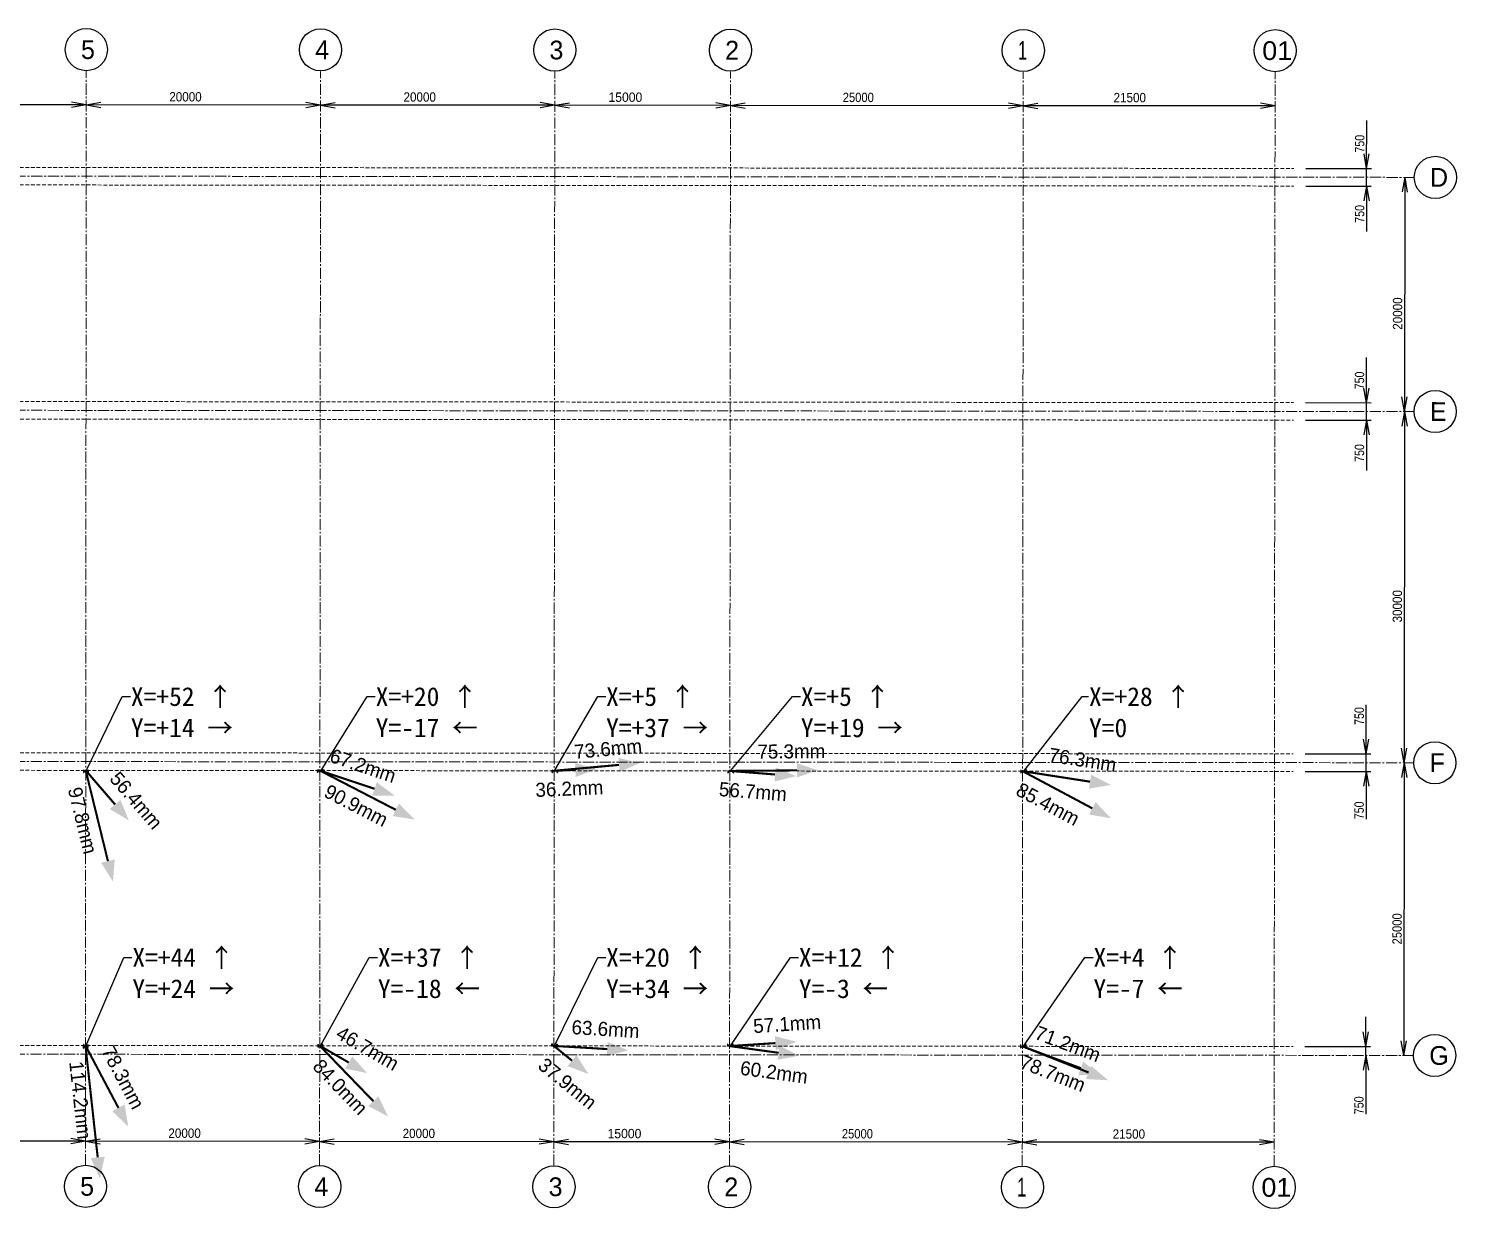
# Model space of a CAD drawing. Header units: millimetres. Extents: x -1487388 to 1863726, y -1887513 to 1367480.
# Drawn here: x 95121 to 217037, y -956577 to -855798 of the extents above; entities that cross this region are included whole.
import ezdxf
from ezdxf import colors
from ezdxf.entities.mleader import LeaderData, LeaderLine
from ezdxf.enums import TextEntityAlignment as Align
from ezdxf.math import Vec2, Vec3

# ---------------------------------------------------------------- set-up
doc = ezdxf.new("R2010")
doc.units = ezdxf.units.MM
doc.header["$LTSCALE"] = 50
doc.linetypes.add('CENTER', pattern=[9.525, 6.35, -3.175])
doc.linetypes.add('CENTER2', pattern=[28.575, 19.05, -3.175, 3.175, -3.175])
for name, color, linetype in [('ズレ変位_矢印', 7, 'Continuous'), ('上部鉄骨', 30, 'Continuous'), ('下部鉄骨', 3, 'Continuous'), ('寸法', 7, 'Continuous'), ('通り芯', 7, 'Continuous')]:
    doc.layers.add(name, color=color, linetype=linetype)
for name, color, linetype, lineweight in [('一点鎖線', 6, 'CENTER', 20), ('注釈', 9, 'Continuous', 25), ('鉄骨ズレ寸法', 7, 'Continuous', 13)]:
    doc.layers.add(name, color=color, linetype=linetype, lineweight=lineweight)
doc.styles.add('MSゴシック', font='')
doc.styles.get("Standard").update_dxf_attribs({"font": 'MS UI Gothic.ttf'})
doc.styles.get('MSゴシック').set_extended_font_data('MS Gothic')

# ---------------------------------------------------------------- blocks, each defined once
blk = doc.blocks.new('_Origin')
at = {"color": 0, "linetype": 'ByBlock', "lineweight": -2}
blk.add_line((0, 0), (-1, 0), dxfattribs=at)
blk.add_circle((0, 0), 0.5, dxfattribs=at)

msp = doc.modelspace()

# ---------------------------------------------------------------- linework, layer by layer
at = {"layer": 'ズレ変位_矢印', "color": 1, "const_width": 180}
for points in [[(99999.3, -919159.7), (102508.1, -922072.7)], [(119999.3, -919177), (124662.4, -920737.1)], [(139999.3, -919194.4), (145536.7, -918691.9)], [(154999.3, -919207.3), (160727.1, -919160.5)], [(179999.3, -919229), (185756.3, -920125.5)], [(99978.9, -942659.7), (102794.8, -947990.4)], [(119978.9, -942677), (122459.5, -944114.1)], [(139978.9, -942694.3), (144531.7, -942962.8)], [(154978.9, -942707.3), (159161.3, -943280.3)], [(179978.9, -942729), (184959.4, -944599.4)]]:
    msp.add_lwpolyline(points, dxfattribs=at)
at = {"layer": 'ズレ変位_矢印', "color": 5, "const_width": 180}
for points in [[(99999.3, -919159.7), (101898.2, -926907.1)], [(119999.3, -919177), (126474.6, -922528.4)], [(139999.3, -919194.4), (141813.7, -919120.5)], [(154999.3, -919207.3), (158861, -919510.1)], [(179999.3, -919229), (185946.7, -922401.9)], [(154978.9, -942707.3), (158884.7, -942454.3)], [(99978.9, -942659.7), (101024.5, -952219.2)], [(119978.9, -942677), (124567.1, -947423.1)], [(139978.9, -942694.3), (141522.4, -943954)], [(179978.9, -942729), (185627.7, -944964)]]:
    msp.add_lwpolyline(points, dxfattribs=at)
at = {"layer": 'ズレ変位_矢印', "color": 5}
for points in [[(143612.2, -919047.4), (141789.3, -918521), (141838.1, -919720)], [(160655.5, -919650.9), (158907.9, -918912), (158814.1, -920108.3)], [(128073.2, -923355.8), (126750.4, -921995.6), (126198.8, -923061.3)], [(187534.9, -923249.1), (186229.2, -921872.5), (185664.3, -922931.3)], [(102326.7, -928655.4), (102480.9, -926764.3), (101315.4, -927050)], [(160680.9, -942337.9), (158845.9, -941855.5), (158923.5, -943053)], [(142916.9, -945092.2), (141901.8, -943489.2), (141143, -944418.9)], [(187301.5, -945626.2), (185848.5, -944406.1), (185407, -945521.9)], [(125818.1, -948717.3), (124998.4, -947006.1), (124135.7, -947840.2)], [(101220.3, -954008.6), (101621, -952154), (100428.1, -952284.5)]]:
    msp.add_solid(points, dxfattribs=at)
at = {"layer": 'ズレ変位_矢印', "color": 1}
for points in [[(147329.3, -918529.2), (145482.5, -918094.4), (145590.9, -919289.4)], [(162527, -919145.8), (160722.2, -918560.6), (160732, -919760.5)], [(126369.4, -921308.2), (124852.8, -920168.1), (124472.1, -921306.1)], [(187534.9, -920402.5), (185848.6, -919532.7), (185664, -920718.4)], [(103682.7, -923436.5), (102962.7, -921681.1), (102053.5, -922464.2)], [(146328.6, -943068.7), (144567, -942363.8), (144496.4, -943561.7)], [(124017.1, -945016.4), (122760.3, -943594.9), (122158.8, -944633.2)], [(160944.6, -943524.7), (159242.7, -942685.9), (159079.8, -943874.8)], [(186644.5, -945232.2), (185170.3, -944037.7), (184748.4, -945161.1)], [(103635.6, -949582), (103325.4, -947710.1), (102264.3, -948270.6)]]:
    msp.add_solid(points, dxfattribs=at)
at = {"layer": '一点鎖線'}
for p, q in [((-269955.9, -867339.1), (203152.3, -867749)), ((-269957.2, -868839.1), (203151, -869249)), ((-270933, -887338.3), (203135, -887749)), ((-270869.8, -888838.4), (203133.7, -889249)), ((-270894.5, -917338.4), (203109, -917749)), ((-270895.8, -918838.4), (203107.7, -919249)), ((-270916.2, -942338.3), (203087.3, -942749))]:
    msp.add_line(p, q, dxfattribs=at)
at = {"layer": '上部鉄骨'}
for p, q in [((99847.8, -919102.5), (99836.1, -919102.5)), ((99836.1, -919102.5), (99836.1, -919302.5)), ((99847.8, -919102.5), (99847.8, -919302.5)), ((99847.8, -919196.5), (100224.4, -919196.5)), ((99847.8, -919202.5), (100224.4, -919202.5)), ((99847.8, -919208.5), (100224.4, -919208.5)), ((100036.1, -919208.5), (100036.1, -919196.5)), ((100224.4, -919302.5), (100224.4, -919102.5)), ((100236.1, -919102.5), (100224.4, -919102.5)), ((100236.1, -919302.5), (100236.1, -919102.5)), ((119874.7, -919098.3), (119863, -919098.3)), ((119863, -919098.3), (119863, -919298.3)), ((119874.7, -919098.3), (119874.7, -919298.3)), ((119874.7, -919192.3), (120251.3, -919192.3)), ((119874.7, -919198.3), (120251.3, -919198.3)), ((119874.7, -919204.3), (120251.3, -919204.3)), ((120063, -919204.3), (120063, -919192.3)), ((120251.3, -919298.3), (120251.3, -919098.3)), ((120263, -919098.3), (120251.3, -919098.3)), ((120263, -919298.3), (120263, -919098.3)), ((139842.1, -919138), (139830.3, -919138)), ((139830.3, -919138), (139830.3, -919338)), ((139842.1, -919138), (139842.1, -919338)), ((139842.1, -919181.7), (140303.1, -919181.7)), ((139842.1, -919187.7), (140303.1, -919187.7)), ((139842.1, -919193.7), (140303.1, -919193.7)), ((140072.6, -919193.7), (140072.6, -919181.7)), ((140303.1, -919335.6), (140303.1, -919135.6)), ((140314.8, -919135.6), (140303.1, -919135.6)), ((140314.8, -919335.6), (140314.8, -919135.6)), ((154836.4, -919200.7), (154836.4, -919373.2)), ((154836.4, -919200.7), (155312.7, -919200.7)), ((154848.2, -919200.7), (154848.2, -919373.2)), ((154848.2, -919206.7), (155301, -919206.7)), ((154848.2, -919212.7), (155301, -919212.7)), ((155074.6, -919212.7), (155074.6, -919200.7)), ((155301, -919374.6), (155301, -919200.7)), ((155312.7, -919374.6), (155312.7, -919200.7)), ((179848.4, -919120.6), (179834.4, -919120.6)), ((179834.4, -919120.6), (179834.4, -919360.9)), ((179848.4, -919120.6), (179848.4, -919360.9)), ((179848.4, -919233.5), (180300.8, -919233.5)), ((179848.4, -919240.7), (180300.8, -919240.7)), ((180074.6, -919248), (180074.6, -919233.5)), ((180300.8, -919360.9), (180300.8, -919120.6)), ((180314.9, -919120.6), (180300.8, -919120.6)), ((180314.9, -919360.9), (180314.9, -919120.6)), ((99836.1, -919302.5), (99847.8, -919302.5)), ((100224.4, -919302.5), (100236.1, -919302.5)), ((119863, -919298.3), (119874.7, -919298.3)), ((120251.3, -919298.3), (120263, -919298.3)), ((139830.3, -919338), (139842.1, -919338)), ((140303.1, -919335.6), (140314.8, -919335.6)), ((154836.4, -919373.2), (154848.2, -919373.2)), ((155301, -919374.6), (155312.7, -919374.6)), ((179834.4, -919360.9), (179848.4, -919360.9)), ((179848.4, -919248), (180300.8, -919248)), ((180300.8, -919360.9), (180314.9, -919360.9)), ((99827.2, -942577), (99815.5, -942577)), ((99815.5, -942577), (99815.5, -942828.9)), ((99815.5, -942828.9), (99827.2, -942828.9)), ((99827.2, -942577), (99827.2, -942828.9)), ((99827.2, -942722.9), (100203.8, -942722.9)), ((99827.2, -942728.9), (100203.8, -942728.9)), ((99827.2, -942734.9), (100203.8, -942734.9)), ((100015.5, -942734.9), (100015.5, -942722.9)), ((100203.8, -942828.9), (100203.8, -942577)), ((100215.5, -942577), (100203.8, -942577)), ((100203.8, -942828.9), (100215.5, -942828.9)), ((100215.5, -942828.9), (100215.5, -942577)), ((119831, -942548.5), (119819.3, -942548.5)), ((119819.3, -942548.5), (119819.3, -942800.4)), ((119819.3, -942800.4), (119831, -942800.4)), ((119831, -942548.5), (119831, -942800.4)), ((119831, -942694.4), (120207.6, -942694.4)), ((119831, -942700.4), (120207.6, -942700.4)), ((119831, -942706.4), (120207.6, -942706.4)), ((120019.3, -942706.4), (120019.3, -942694.4)), ((120207.6, -942800.4), (120207.6, -942548.5)), ((120219.3, -942548.5), (120207.6, -942548.5)), ((120207.6, -942800.4), (120219.3, -942800.4)), ((120219.3, -942800.4), (120219.3, -942548.5)), ((139816, -942530.2), (139804.3, -942530.2)), ((139804.3, -942530.2), (139804.3, -942704.1)), ((140280.5, -942704.1), (139804.3, -942704.1)), ((139816, -942530.2), (139816, -942704.1)), ((140268.8, -942692.1), (139816, -942692.1)), ((140268.8, -942698.1), (139816, -942698.1)), ((140042.4, -942692.1), (140042.4, -942704.1)), ((140280.5, -942531.6), (140268.8, -942531.6)), ((140268.8, -942704.1), (140268.8, -942531.6)), ((140280.5, -942704.1), (140280.5, -942531.6)), ((154812.2, -942547.6), (154800.5, -942547.6)), ((154800.5, -942547.6), (154800.5, -942721.5)), ((155276.7, -942721.5), (154800.5, -942721.5)), ((154812.2, -942547.6), (154812.2, -942721.5)), ((155265, -942709.5), (154812.2, -942709.5)), ((155265, -942715.5), (154812.2, -942715.5)), ((155038.6, -942709.5), (155038.6, -942721.5)), ((155276.7, -942549), (155265, -942549)), ((155265, -942721.5), (155265, -942549)), ((155276.7, -942721.5), (155276.7, -942549)), ((179818.7, -942571.1), (179804.6, -942571.1)), ((179804.6, -942571.1), (179804.6, -942874.5)), ((179804.6, -942874.5), (179818.7, -942874.5)), ((179818.7, -942571.1), (179818.7, -942874.5)), ((179818.7, -942746.8), (180272.4, -942746.8)), ((179818.7, -942754), (180272.4, -942754)), ((179818.7, -942761.2), (180272.4, -942761.2)), ((180045.6, -942761.2), (180045.6, -942746.8)), ((180272.4, -942874.5), (180272.4, -942571.1)), ((180286.5, -942571.1), (180272.4, -942571.1)), ((180272.4, -942874.5), (180286.5, -942874.5)), ((180286.5, -942874.5), (180286.5, -942571.1))]:
    msp.add_line(p, q, dxfattribs=at)
at = {"layer": '下部鉄骨'}
for p, q in [((99834.3, -919154.7), (99822.6, -919154.7)), ((99822.6, -919154.7), (99822.6, -919354.7)), ((99834.3, -919154.7), (99834.3, -919354.7)), ((100210.9, -919354.7), (100210.9, -919154.7)), ((100222.6, -919154.7), (100210.9, -919154.7)), ((100222.6, -919354.7), (100222.6, -919154.7)), ((119766.5, -919114.2), (119778.2, -919114.2)), ((119766.5, -919114.2), (119766.5, -919314.2)), ((119778.2, -919114.2), (119778.2, -919314.2)), ((119778.2, -919212.8), (120381.8, -919212.8)), ((119778.2, -919218.8), (120381.8, -919218.8)), ((119778.2, -919224.8), (120381.8, -919224.8)), ((120080, -919224.8), (120080, -919212.8)), ((120381.8, -919114.2), (120393.5, -919114.2)), ((120381.8, -919314.2), (120381.8, -919114.2)), ((120393.5, -919314.2), (120393.5, -919114.2)), ((139804.9, -919143.2), (139793.2, -919143.2)), ((139793.2, -919143.2), (139793.2, -919343.2)), ((139804.9, -919143.2), (139804.9, -919343.2)), ((139804.9, -919186.9), (140265.9, -919186.9)), ((139804.9, -919192.9), (140265.9, -919192.9)), ((139804.9, -919198.9), (140265.9, -919198.9)), ((140035.4, -919198.9), (140035.4, -919186.9)), ((140265.9, -919340.8), (140265.9, -919140.8)), ((140277.7, -919140.8), (140265.9, -919140.8)), ((140277.7, -919340.8), (140277.7, -919140.8)), ((154825.3, -919162.1), (154813.6, -919162.1)), ((154813.6, -919162.1), (154813.6, -919362.1)), ((154825.3, -919162.1), (154825.3, -919362.1)), ((154825.3, -919205.8), (155286.4, -919205.8)), ((154825.3, -919211.8), (155286.4, -919211.8)), ((154825.3, -919217.8), (155286.4, -919217.8)), ((155055.8, -919217.8), (155055.8, -919205.8)), ((155286.4, -919359.7), (155286.4, -919159.7)), ((155298.1, -919159.7), (155286.4, -919159.7)), ((155298.1, -919359.7), (155298.1, -919159.7)), ((179848.4, -919149.1), (179834.4, -919149.1)), ((179834.4, -919149.1), (179834.4, -919389.3)), ((179848.4, -919149.1), (179848.4, -919389.3)), ((180300.8, -919389.3), (180300.8, -919149.1)), ((180314.9, -919149.1), (180300.8, -919149.1)), ((180314.9, -919389.3), (180314.9, -919149.1)), ((99822.6, -919354.7), (99834.3, -919354.7)), ((99834.3, -919248.7), (100210.9, -919248.7)), ((99834.3, -919254.7), (100210.9, -919254.7)), ((99834.3, -919260.7), (100210.9, -919260.7)), ((100022.6, -919260.7), (100022.6, -919248.7)), ((100210.9, -919354.7), (100222.6, -919354.7)), ((119766.5, -919314.2), (119778.2, -919314.2)), ((120381.8, -919314.2), (120393.5, -919314.2)), ((139793.2, -919343.2), (139804.9, -919343.2)), ((140265.9, -919340.8), (140277.7, -919340.8)), ((154813.6, -919362.1), (154825.3, -919362.1)), ((155286.4, -919359.7), (155298.1, -919359.7)), ((179834.4, -919389.3), (179848.4, -919389.3)), ((179848.4, -919262), (180300.8, -919262)), ((179848.4, -919269.2), (180300.8, -919269.2)), ((179848.4, -919276.4), (180300.8, -919276.4)), ((180074.6, -919276.4), (180074.6, -919262)), ((180300.8, -919389.3), (180314.9, -919389.3)), ((99803.1, -942621.3), (99791.4, -942621.3)), ((99791.4, -942621.3), (99791.4, -942873.2)), ((99791.4, -942873.2), (99803.1, -942873.2)), ((99803.1, -942621.3), (99803.1, -942873.2)), ((99803.1, -942767.2), (100179.6, -942767.2)), ((99803.1, -942773.2), (100179.6, -942773.2)), ((99803.1, -942779.2), (100179.6, -942779.2)), ((99991.4, -942779.2), (99991.4, -942767.2)), ((100179.6, -942873.2), (100179.6, -942621.3)), ((100191.4, -942621.3), (100179.6, -942621.3)), ((100179.6, -942873.2), (100191.4, -942873.2)), ((100191.4, -942873.2), (100191.4, -942621.3)), ((119849, -942585.5), (119837.3, -942585.5)), ((119837.3, -942585.5), (119837.3, -942837.4)), ((119837.3, -942837.4), (119849, -942837.4)), ((119849, -942585.5), (119849, -942837.4)), ((119849, -942731.4), (120225.6, -942731.4)), ((119849, -942737.4), (120225.6, -942737.4)), ((119849, -942743.4), (120225.6, -942743.4)), ((120037.3, -942743.4), (120037.3, -942731.4)), ((120225.6, -942837.4), (120225.6, -942585.5)), ((120237.3, -942585.5), (120225.6, -942585.5)), ((120225.6, -942837.4), (120237.3, -942837.4)), ((120237.3, -942837.4), (120237.3, -942585.5)), ((139781.9, -942550.5), (139770.2, -942550.5)), ((139770.2, -942550.5), (139770.2, -942724.3)), ((140246.4, -942724.3), (139770.2, -942724.3)), ((139781.9, -942550.5), (139781.9, -942724.3)), ((140234.7, -942712.3), (139781.9, -942712.3)), ((140234.7, -942718.3), (139781.9, -942718.3)), ((140008.3, -942712.3), (140008.3, -942724.3)), ((140246.4, -942551.8), (140234.7, -942551.8)), ((140234.7, -942724.3), (140234.7, -942551.8)), ((140246.4, -942724.3), (140246.4, -942551.8)), ((154809.5, -942535.8), (154797.8, -942535.8)), ((154797.8, -942535.8), (154797.8, -942709.6)), ((155274.1, -942709.6), (154797.8, -942709.6)), ((154809.5, -942535.8), (154809.5, -942709.6)), ((155262.3, -942697.6), (154809.5, -942697.6)), ((155262.3, -942703.6), (154809.5, -942703.6)), ((155035.9, -942697.6), (155035.9, -942709.6)), ((155274.1, -942537.2), (155262.3, -942537.2)), ((155262.3, -942709.6), (155262.3, -942537.2)), ((155274.1, -942709.6), (155274.1, -942537.2)), ((179825.3, -942575), (179811.2, -942575)), ((179811.2, -942575), (179811.2, -942878.4)), ((179811.2, -942878.4), (179825.3, -942878.4)), ((179825.3, -942575), (179825.3, -942878.4)), ((179825.3, -942750.7), (180279, -942750.7)), ((179825.3, -942757.9), (180279, -942757.9)), ((179825.3, -942765.2), (180279, -942765.2)), ((180052.1, -942765.2), (180052.1, -942750.7)), ((180279, -942878.4), (180279, -942575)), ((180293.1, -942575), (180279, -942575)), ((180279, -942878.4), (180293.1, -942878.4)), ((180293.1, -942878.4), (180293.1, -942575))]:
    msp.add_line(p, q, dxfattribs=at)
at = {"layer": '寸法'}
for p, q in [((100048.5, -862319.3), (80048.6, -862302)), ((100048.5, -862319.3), (98797.2, -862543)), ((100048.5, -862319.3), (98797.5, -862093.4)), ((100048.5, -862319.3), (101299.9, -862095.6)), ((120048.5, -862336.7), (100048.5, -862319.3)), ((100048.5, -862319.3), (101299.5, -862545.2)), ((120048.5, -862336.7), (118797.1, -862560.4)), ((120048.5, -862336.7), (118797.5, -862110.8)), ((120048.5, -862336.7), (121299.9, -862112.9)), ((140048.5, -862354), (120048.5, -862336.7)), ((120048.5, -862336.7), (121299.5, -862562.5)), ((140048.5, -862354), (138797.1, -862577.7)), ((140048.5, -862354), (138797.5, -862128.1)), ((140048.5, -862354), (141299.9, -862130.3)), ((155048.5, -862367), (140048.5, -862354)), ((140048.5, -862354), (141299.5, -862579.9)), ((155048.5, -862367), (153797.1, -862590.7)), ((155048.5, -862367), (153797.5, -862141.1)), ((155048.5, -862367), (156299.9, -862143.3)), ((180048.5, -862388.6), (155048.5, -862367)), ((155048.5, -862367), (156299.5, -862592.9)), ((180048.5, -862388.6), (178797.1, -862612.4)), ((180048.5, -862388.6), (178797.5, -862162.8)), ((180048.5, -862388.6), (181299.9, -862164.9)), ((201548.5, -862407.3), (180048.5, -862388.6)), ((180048.5, -862388.6), (181299.5, -862614.5)), ((201548.5, -862407.3), (200297.1, -862631)), ((201548.5, -862407.3), (200297.5, -862181.4)), ((209370.3, -867754.4), (209373.9, -863665.6)), ((209370.3, -867754.4), (209146.6, -866503)), ((209370.3, -867754.4), (209596.2, -866503.4)), ((204168.3, -867749.9), (209770.3, -867754.8)), ((209369.7, -868504.4), (209370.3, -867754.4)), ((204167, -869249.9), (209769, -869254.8)), ((209369, -869254.4), (209143.1, -870505.4)), ((209369, -869254.4), (209365.7, -873135)), ((209369, -869254.4), (209369.7, -868504.4)), ((209369, -869254.4), (209592.7, -870505.8)), ((212616.4, -868507.2), (212390.5, -869758.2)), ((212616.4, -868507.2), (212599, -888507.2)), ((212616.4, -868507.2), (212840.1, -869758.6)), ((209353, -887754.4), (209356.3, -883886.3)), ((209353, -887754.4), (209129.3, -886503)), ((209353, -887754.4), (209578.9, -886503.4)), ((212599, -888507.2), (212375.3, -887255.8)), ((212599, -888507.2), (212824.9, -887256.2)), ((204151, -887749.9), (209753, -887754.8)), ((209351.7, -889254.4), (209352.3, -888504.4)), ((209352.3, -888504.4), (209353, -887754.4)), ((212599, -888507.2), (212373.1, -889758.2)), ((212599, -888507.2), (212573, -918507.2)), ((212599, -888507.2), (212822.7, -889758.6)), ((204149.7, -889249.9), (209751.7, -889254.8)), ((209351.7, -889254.4), (209125.8, -890505.4)), ((209351.7, -889254.4), (209348, -893558.9)), ((209351.7, -889254.4), (209575.4, -890505.8)), ((209327, -917754.4), (209330.6, -913556.9)), ((209327, -917754.4), (209103.3, -916503)), ((209327, -917754.4), (209552.9, -916503.4)), ((204125, -917749.9), (209727, -917754.8)), ((209326.4, -918504.4), (209327, -917754.4)), ((212573, -918507.2), (212349.3, -917255.8)), ((212573, -918507.2), (212798.9, -917256.2)), ((209325.7, -919254.4), (209326.4, -918504.4)), ((212573, -918507.2), (212347.2, -919758.2)), ((212573, -918507.2), (212551.4, -943507.2)), ((212573, -918507.2), (212796.8, -919758.6)), ((204123.7, -919249.9), (209725.7, -919254.8)), ((209325.7, -919254.4), (209099.8, -920505.4)), ((209325.7, -919254.4), (209322.2, -923331.1)), ((209325.7, -919254.4), (209549.4, -920505.8)), ((209305.3, -942754.4), (209307.5, -940214.4)), ((209305.3, -942754.4), (209081.6, -941503)), ((209305.3, -942754.4), (209081.6, -941503)), ((209305.3, -942754.4), (209531.2, -941503.4)), ((209305.3, -942754.4), (209531.2, -941503.4)), ((212551.4, -943507.2), (212327.7, -942255.8)), ((212551.4, -943507.2), (212777.3, -942256.2)), ((204103.3, -942749.9), (209705.3, -942754.7)), ((209304.7, -943504.4), (209078.8, -944755.4)), ((209304.7, -943504.4), (209300.3, -948521.4)), ((209304.7, -943504.4), (209302.5, -946044.4)), ((209304.7, -943504.4), (209305.3, -942754.4)), ((209304.7, -943504.4), (209528.4, -944755.8)), ((99971.9, -950840.7), (79971.9, -950823.3)), ((99971.9, -950840.7), (98720.5, -951064.4)), ((99971.9, -950840.7), (98720.8, -950614.8)), ((99971.9, -950840.7), (101223.2, -950616.9)), ((119971.8, -950858), (99971.9, -950840.7)), ((99971.9, -950840.7), (101222.9, -951066.5)), ((119971.8, -950858), (118720.5, -951081.7)), ((119971.8, -950858), (118720.8, -950632.1)), ((119971.8, -950858), (121223.2, -950634.3)), ((139971.8, -950875.3), (119971.8, -950858)), ((119971.8, -950858), (121222.9, -951083.9)), ((139971.8, -950875.3), (138720.4, -951099)), ((139971.8, -950875.3), (138720.8, -950649.4)), ((139971.8, -950875.3), (141223.2, -950651.6)), ((154971.8, -950888.3), (139971.8, -950875.3)), ((139971.8, -950875.3), (141222.8, -951101.2)), ((154971.8, -950888.3), (153720.4, -951112)), ((154971.8, -950888.3), (153720.8, -950662.4)), ((154971.8, -950888.3), (156223.2, -950664.6)), ((179971.8, -950910), (154971.8, -950888.3)), ((154971.8, -950888.3), (156222.8, -951114.2)), ((179971.8, -950910), (178720.4, -951133.7)), ((179971.8, -950910), (178720.8, -950684.1)), ((179971.8, -950910), (181223.2, -950686.3)), ((201471.8, -950928.6), (179971.8, -950910)), ((179971.8, -950910), (181222.8, -951135.9)), ((201471.8, -950928.6), (200220.4, -951152.3)), ((201471.8, -950928.6), (200220.8, -950702.7))]:
    msp.add_line(p, q, dxfattribs=at)
at = {"layer": '注釈', "color": 7}
for centre in [(100052.6, -857597.5), (120052.6, -857614.9), (140052.6, -857632.2), (155052.6, -857645.2), (180052.6, -857666.8), (201552.6, -857685.5), (215236.6, -868509.5), (215219.3, -888509.5), (215193.3, -918509.5), (215171.6, -943509.5), (99980.7, -954689.1), (119980.7, -954706.5), (139980.7, -954723.8), (154980.6, -954736.8), (179980.6, -954758.4), (201480.6, -954777.1)]:
    msp.add_circle(centre, 1800, dxfattribs=at)
at = {"layer": '通り芯', "color": 8, "linetype": 'CENTER2', "lineweight": 13}
for p, q in [((99970.1, -952889.2), (100051, -859443.1)), ((119970.1, -952906.5), (120051, -859460.5)), ((139970.1, -952923.8), (140051, -859477.8)), ((154970.1, -952936.8), (155051, -859490.8)), ((179970, -952958.5), (180051, -859512.4)), ((201470, -952977.1), (201551, -859531.1)), ((-276127.5, -868083.8), (213436.6, -868507.9)), ((-276144.8, -888083.8), (213419.3, -888508)), ((-276170.8, -918083.8), (213393.3, -918507.9)), ((-276192.4, -943083.8), (213371.6, -943507.9))]:
    msp.add_line(p, q, dxfattribs=at)

# ---------------------------------------------------------------- texts
at = {"layer": 'ズレ変位_矢印', "color": 1}
for s, rotation, p in [('73.6mm', 5.184696, (144688.9, -918276.2)), ('67.2mm', 341.501846, (123374.7, -919673.6)), ('75.3mm', 0.468286, (160257.1, -918496.1)), ('76.3mm', 351.148899, (184973.2, -919206.7)), ('56.4mm', 310.736672, (103587.4, -922353.9)), ('63.6mm', 356.625579, (144327.7, -942209.4)), ('71.2mm', 339.416517, (183522.6, -943418.9)), ('46.7mm', 329.915173, (123595.1, -943727.7)), ('78.3mm', 297.844912, (102337.8, -945840.6)), ('60.2mm', 352.198631, (158640.2, -945895.1))]:
    msp.add_text(s, height=1200, rotation=rotation, dxfattribs=at).set_placement(p, align=Align.BOTTOM_CENTER)
at = {"layer": 'ズレ変位_矢印', "color": 5}
for s, rotation, p in [('90.9mm', 332.635486, (122655.3, -923012)), ('36.2mm', 2.329881, (141333.4, -921675.2)), ('56.7mm', 355.51661, (156893.1, -921928.9)), ('85.4mm', 331.920869, (181706.7, -922890.3)), ('97.8mm', 283.77153, (98806.2, -923666.7)), ('57.1mm', 3.707079, (159950.2, -941773.7)), ('78.7mm', 338.413218, (182228.2, -945936.3)), ('114.2mm', 276.242084, (98596.1, -947441.8)), ('84.0mm', 314.03014, (121054.3, -946868.6)), ('37.9mm', 320.780659, (140533.7, -946649.6))]:
    msp.add_text(s, height=1200, rotation=rotation, dxfattribs=at).set_placement(p, align=Align.BOTTOM_CENTER)
at = {"layer": '寸法'}
for s, rotation, width, p in [('20000', 359.950361, 0.929941, (107135.2, -862025.4)), ('20000', 359.950361, 0.929941, (127135.2, -862042.7)), ('15000', 359.950361, 0.969796, (144635.2, -862057.9)), ('25000', 359.950361, 0.893233, (164635.2, -862075.2)), ('21500', 359.950361, 0.929941, (187760.9, -862095.2)), ('750', 89.950364, 0.84969, (209174.6, -866390.5)), ('750', 89.950364, 0.84969, (209169.4, -872385.5)), ('20000', 89.950364, 0.929941, (212408.6, -881524.1)), ('750', 89.950364, 0.84969, (209157, -886611.1)), ('750', 89.950364, 0.84969, (209151.7, -892809.5)), ('30000', 89.950364, 0.929941, (212386.9, -906524.1)), ('750', 89.950364, 0.84969, (209131.6, -915273.9)), ('750', 89.950364, 0.84969, (209125.7, -923330.8)), ('25000', 89.950364, 0.893233, (212363.1, -934024.1)), ('750', 89.950364, 0.84969, (209103.9, -948521.1)), ('20000', 359.950361, 0.929941, (107058.5, -950546.7)), ('20000', 359.950361, 0.929941, (127058.5, -950564)), ('15000', 359.950361, 0.969796, (144558.5, -950579.2)), ('25000', 359.950361, 0.893233, (164558.5, -950596.5)), ('21500', 359.950361, 0.929941, (187684.2, -950616.6))]:
    msp.add_text(s, height=800, rotation=rotation, dxfattribs=dict(at, width=width)).set_placement(p)
at = {"layer": '注釈', "color": 7}
for s, p in [('5', (99594.8, -858397.1)), ('4', (119594.8, -858414.5)), ('3', (139594.8, -858431.8)), ('2', (154594.8, -858444.8)), ('D', (214778.8, -869309.1)), ('E', (214761.4, -889309.1)), ('F', (214735.4, -919309.1)), ('G', (214713.8, -944309.1)), ('5', (99522.8, -955488.7)), ('4', (119522.8, -955506.1)), ('3', (139522.8, -955523.4)), ('2', (154522.8, -955536.4))]:
    msp.add_text(s, height=1600, rotation=359.950361, dxfattribs=at).set_placement(p)
for s, width, p in [('1', 0.666667, (179594.8, -858466.4)), ('01', 1.073292, (200454.8, -858484.5)), ('1', 0.666667, (179522.8, -955558)), ('01', 1.073292, (200382.8, -955576.1))]:
    msp.add_text(s, height=1600, rotation=359.950361, dxfattribs=dict(at, width=width)).set_placement(p)

# ---------------------------------------------------------------- leaders
at = {"layer": '鉄骨ズレ寸法'}
ml = msp.add_multileader_mtext('Standard', dxfattribs=at)
ml.set_content('X=+52 ↑\\PY=+14 →', color=256, style='MSゴシック')
ml.set_leader_properties()
ml.set_arrow_properties(name='ORIGIN')
ml.build(insert=Vec2(0, 0))
ml.multileader.update_dxf_attribs({"has_text_frame": 1, "text_right_attachment_type": 6, "dogleg_length": 0.36, "arrow_head_size": 50})
ctx = ml.context
ctx.base_point, ctx.char_height, ctx.arrow_head_size, ctx.landing_gap_size, ctx.plane_origin = Vec3(103824.5, -912859.2), 1600, 50, 30, Vec3(100022.6, -919254.7)
ctx.right_attachment = 6
notes = []
notes.append((ctx, [(0, (1, 1, 0), (103119.7, -912859.2), (1, 0), 704.8, [(0, [(100022.6, -919254.7)], 0, [])])]))
ctx.mtext.insert, ctx.mtext.flow_direction = Vec3(103854.5, -912055.1), 5
ml = msp.add_multileader_mtext('Standard', dxfattribs=at)
ml.set_content('X=+20 ↑\\PY=-17 ←', color=256, style='MSゴシック')
ml.set_leader_properties()
ml.set_arrow_properties(name='ORIGIN')
ml.build(insert=Vec2(0, 0))
ml.multileader.update_dxf_attribs({"has_text_frame": 1, "text_right_attachment_type": 6, "dogleg_length": 704.8, "arrow_head_size": 50})
ctx = ml.context
ctx.base_point, ctx.char_height, ctx.arrow_head_size, ctx.landing_gap_size, ctx.plane_origin = Vec3(124728, -912859.2), 1600, 50, 30, Vec3(120080, -919218.8)
ctx.right_attachment = 6
notes.append((ctx, [(1, (1, 1, 0), (124023.2, -912859.2), (1, 0), 704.8, [(0, [(120080, -919218.8)], 0, [])])]))
ctx.mtext.insert, ctx.mtext.flow_direction = Vec3(124758, -912055.1), 5
ml = msp.add_multileader_mtext('Standard', dxfattribs=at)
ml.set_content('X=+5 ↑\\PY=+37 →', color=256, style='MSゴシック')
ml.set_leader_properties()
ml.set_arrow_properties(name='ORIGIN')
ml.build(insert=Vec2(0, 0))
ml.multileader.update_dxf_attribs({"has_text_frame": 1, "text_right_attachment_type": 6, "dogleg_length": 0.36, "arrow_head_size": 50})
ctx = ml.context
ctx.base_point, ctx.char_height, ctx.arrow_head_size, ctx.landing_gap_size, ctx.plane_origin = Vec3(144400.3, -912859.2), 1600, 50, 30, Vec3(140035.4, -919192.9)
ctx.right_attachment = 6
notes.append((ctx, [(0, (1, 1, 0), (143727.2, -912859.2), (1, 0), 673.2, [(0, [(140035.4, -919192.9)], 0, [])])]))
ctx.mtext.insert, ctx.mtext.flow_direction = Vec3(144430.3, -912055.1), 5
ml = msp.add_multileader_mtext('Standard', dxfattribs=at)
ml.set_content('X=+5 ↑\\PY=+19 →', color=256, style='MSゴシック')
ml.set_leader_properties()
ml.set_arrow_properties(name='ORIGIN')
ml.build(insert=Vec2(0, 0))
ml.multileader.update_dxf_attribs({"has_text_frame": 1, "text_right_attachment_type": 6, "dogleg_length": 0.36, "arrow_head_size": 50})
ctx = ml.context
ctx.base_point, ctx.char_height, ctx.arrow_head_size, ctx.landing_gap_size, ctx.plane_origin = Vec3(161030.8, -912859.2), 1600, 50, 30, Vec3(155055.8, -919211.8)
ctx.right_attachment = 6
notes.append((ctx, [(0, (1, 1, 0), (160344.2, -912859.2), (1, 0), 686.6, [(0, [(155055.8, -919211.8)], 0, [])])]))
ctx.mtext.insert, ctx.mtext.flow_direction = Vec3(161060.8, -912055.1), 5
ml = msp.add_multileader_mtext('Standard', dxfattribs=at)
ml.set_content('X=+28 ↑\\PY=0', color=256, style='MSゴシック')
ml.set_leader_properties()
ml.set_arrow_properties(name='ORIGIN')
ml.build(insert=Vec2(0, 0))
ml.multileader.update_dxf_attribs({"has_text_frame": 1, "text_right_attachment_type": 6, "dogleg_length": 0.36, "arrow_head_size": 50})
ctx = ml.context
ctx.base_point, ctx.char_height, ctx.arrow_head_size, ctx.landing_gap_size, ctx.plane_origin = Vec3(185631.2, -912859.2), 1600, 50, 30, Vec3(180074.6, -919269.2)
ctx.right_attachment = 6
notes.append((ctx, [(0, (1, 1, 0), (185068.2, -912859.2), (1, 0), 563.1, [(0, [(180074.6, -919269.2)], 0, [])])]))
ctx.mtext.insert, ctx.mtext.flow_direction = Vec3(185661.2, -912059.2), 5
ml = msp.add_multileader_mtext('Standard', dxfattribs=at)
ml.set_content('X=+44 ↑\\PY=+24 →', color=256, style='MSゴシック')
ml.set_leader_properties()
ml.set_arrow_properties(name='ORIGIN')
ml.build(insert=Vec2(0, 0))
ml.multileader.update_dxf_attribs({"has_text_frame": 1, "text_right_attachment_type": 6, "dogleg_length": 0.36, "arrow_head_size": 50})
ctx = ml.context
ctx.base_point, ctx.char_height, ctx.arrow_head_size, ctx.landing_gap_size, ctx.plane_origin = Vec3(103951.5, -935141.4), 1600, 50, 30, Vec3(99991.4, -942773.2)
ctx.right_attachment = 6
notes.append((ctx, [(0, (1, 1, 0), (103250.4, -935141.4), (1, 0), 701.1, [(0, [(99991.4, -942773.2)], 0, [])])]))
ctx.mtext.insert, ctx.mtext.flow_direction = Vec3(103981.5, -934337.4), 5
ml = msp.add_multileader_mtext('Standard', dxfattribs=at)
ml.set_content('X=+37 ↑\\PY=-18 ←', color=256, style='MSゴシック')
ml.set_leader_properties()
ml.set_arrow_properties(name='ORIGIN')
ml.build(insert=Vec2(0, 0))
ml.multileader.update_dxf_attribs({"has_text_frame": 1, "text_right_attachment_type": 6, "dogleg_length": 0.36, "arrow_head_size": 50})
ctx = ml.context
ctx.base_point, ctx.char_height, ctx.arrow_head_size, ctx.landing_gap_size, ctx.plane_origin = Vec3(124915.7, -935141.4), 1600, 50, 30, Vec3(120037.3, -942737.4)
ctx.right_attachment = 6
notes.append((ctx, [(1, (1, 1, 0), (124208.8, -935141.4), (1, 0), 706.9, [(0, [(120037.3, -942737.4)], 0, [])])]))
ctx.mtext.insert, ctx.mtext.flow_direction = Vec3(124945.7, -934337.4), 5
ml = msp.add_multileader_mtext('Standard', dxfattribs=at)
ml.set_content('X=+20 ↑\\PY=+34 →', color=256, style='MSゴシック')
ml.set_leader_properties()
ml.set_arrow_properties(name='ORIGIN')
ml.build(insert=Vec2(0, 0))
ml.multileader.update_dxf_attribs({"has_text_frame": 1, "text_right_attachment_type": 6, "dogleg_length": 0.36, "arrow_head_size": 50})
ctx = ml.context
ctx.base_point, ctx.char_height, ctx.arrow_head_size, ctx.landing_gap_size, ctx.plane_origin = Vec3(144402, -935141.4), 1600, 50, 30, Vec3(140008.3, -942718.3)
ctx.right_attachment = 6
notes.append((ctx, [(0, (1, 1, 0), (143716.4, -935141.4), (1, 0), 685.7, [(0, [(140008.3, -942718.3)], 0, [])])]))
ctx.mtext.insert, ctx.mtext.flow_direction = Vec3(144432, -934337.4), 5
ml = msp.add_multileader_mtext('Standard', dxfattribs=at)
ml.set_content('X=+12 ↑\\PY=-3 ←', color=256, style='MSゴシック')
ml.set_leader_properties()
ml.set_arrow_properties(name='ORIGIN')
ml.build(insert=Vec2(0, 0))
ml.multileader.update_dxf_attribs({"has_text_frame": 1, "text_right_attachment_type": 6, "dogleg_length": 0.36, "arrow_head_size": 50})
ctx = ml.context
ctx.base_point, ctx.char_height, ctx.arrow_head_size, ctx.landing_gap_size, ctx.plane_origin = Vec3(160857.5, -935141.4), 1600, 50, 30, Vec3(155038.6, -942715.5)
ctx.right_attachment = 6
notes.append((ctx, [(1, (1, 1, 0), (160174.1, -935141.4), (1, 0), 683.3, [(0, [(155038.6, -942715.5)], 0, [])])]))
ctx.mtext.insert, ctx.mtext.flow_direction = Vec3(160887.5, -934337.4), 5
ml = msp.add_multileader_mtext('Standard', dxfattribs=at)
ml.set_content('X=+4 ↑\\PY=-7 ←', color=256, style='MSゴシック')
ml.set_leader_properties()
ml.set_arrow_properties(name='ORIGIN')
ml.build(insert=Vec2(0, 0))
ml.multileader.update_dxf_attribs({"has_text_frame": 1, "text_right_attachment_type": 6, "dogleg_length": 0.36, "arrow_head_size": 50})
ctx = ml.context
ctx.base_point, ctx.char_height, ctx.arrow_head_size, ctx.landing_gap_size, ctx.plane_origin = Vec3(186016, -935141.4), 1600, 50, 30, Vec3(180052.1, -942757.9)
ctx.right_attachment = 6
notes.append((ctx, [(1, (1, 1, 0), (185317.7, -935141.4), (1, 0), 698.3, [(0, [(180052.1, -942757.9)], 0, [])])]))
ctx.mtext.insert, ctx.mtext.flow_direction = Vec3(186046, -934337.4), 5
for ctx, leaders in notes:
    for number, flags, end, landing, length, lines in leaders:
        leader = LeaderData()
        leader.index, (leader.has_last_leader_line, leader.has_dogleg_vector, leader.attachment_direction) = number, flags
        leader.last_leader_point, leader.dogleg_vector, leader.dogleg_length = Vec3(end), Vec3(landing), length
        for number, points, colour, breaks in lines:
            line = LeaderLine()
            line.index, line.vertices, line.color, line.breaks = number, Vec3.list(points), colors.encode_raw_color(colour), breaks
            leader.lines.append(line)
        ctx.leaders.append(leader)

doc.saveas('drawing.dxf')
